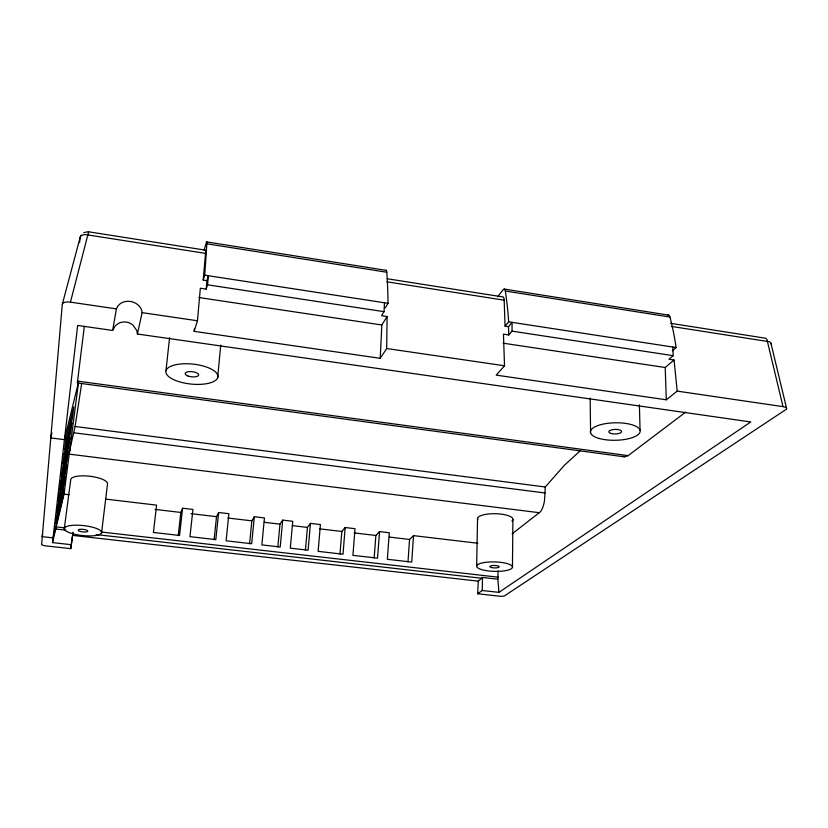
<?xml version="1.0" encoding="UTF-8"?>
<svg xmlns="http://www.w3.org/2000/svg" width="828" height="828" viewBox="0 0 828 828"><rect width="100%" height="100%" fill="white"/><g stroke="black" fill="none" stroke-linecap="round" stroke-linejoin="round"><path stroke-width="1.24" d="M512.449 567.459A17.947 4.73 1.5 0 0 486.957 562.171A17.947 4.73 1.5 0 0 484.318 570.275A17.947 4.73 1.5 0 0 512.449 567.459L512.894 519.756M508.785 334.967L512.025 331.148L512.108 322.361L508.485 326.698L508.785 334.967L503.445 334.15L504.521 365.79L496.21 375.136L666.302 399.8L677.2 391.116L783.019 406.631A7.255 2.546 -3.7 0 1 786.486 409.177L504.376 595.932A4.44 1.087 1.5 0 1 499.356 596.181L477.642 593.769L478.346 581.163L482.507 577.447L497.856 579.186L498.942 592.362L482.279 590.499L477.642 593.769M194.394 328.819L194.135 331.345L380.238 358.327L386.686 348.516L387.1 316.524L381.563 315.685L384.026 311.67L384.451 302.769M512.159 533.812L540.115 512.035A20.586 7.607 -88.8 0 0 543.054 506.581A20.162 7.452 -88.8 0 0 544.514 500.557L545.269 486.988L564.344 465.326L580.055 450.929M482.279 590.499L482.507 577.447M476.669 565.928L477.57 518.297M380.238 358.327L381.832 324.98L387.1 316.524M407.997 561.912L409.549 539.452L413.534 535.633L477.756 543.251M413.534 535.633L411.733 562.077L387.349 559.283L389.284 532.756L379.534 531.597L375.86 535.478L374.163 558.031M379.534 531.597L377.547 558.155L352.914 555.34L355.026 528.688L345.172 527.519L341.829 531.462L339.977 554.118M345.172 527.519L343.009 554.201L318.118 551.345L320.415 524.579L310.459 523.399L307.436 527.405L305.439 550.165M81.247 235.214A7.721 6.717 12.4 0 0 80.14 237.429L62.297 304.269L41.607 544.576A4.823 1.221 6.4 0 0 46.089 545.921L70.784 548.654L73.061 532.238M194.135 331.345L197.447 320.767L200.345 288.237L206.193 289.117L207.528 284.811L208.439 275.745L206.928 280.63L203.191 280.061L205.541 253.378A7.462 0.569 -81.9 0 0 205.447 250.159L88.637 231.799L70.442 302.148A7.876 3.25 8.8 0 0 62.752 303.327L62.297 304.269M206.193 289.117L206.928 280.63M310.459 523.399L308.109 550.196L290.307 548.157L292.75 521.298L282.71 520.108L279.957 524.155L277.835 546.997M84.332 326.398L77.335 382.95L624.333 456.818L628.152 455.628L685.719 412.096M282.71 520.108L280.216 546.997L261.865 544.896L264.453 517.935L254.331 516.734L251.847 520.843L249.601 543.768M217.65 377.827A26.165 10.029 6 0 0 182.181 363.854A26.165 10.029 6 0 0 175.784 380.549A26.165 10.029 6 0 0 217.65 377.827L220.724 345.1M254.331 516.734L251.691 543.737L226.106 540.798L228.88 513.712L218.644 512.501L216.522 516.672L214.11 539.701M79.602 242.563L80.14 237.429A7.731 4.264 16.3 0 1 88.161 234.976L205.541 253.378M218.644 512.501L215.818 539.618L189.964 536.658L192.934 509.448L182.584 508.226L180.814 512.46L178.237 535.592M88.555 232.627L88.637 231.799M165.983 370.665L169.564 337.752M182.584 508.226L179.562 535.468L153.418 532.466L156.595 505.142L105.87 499.118M71.446 544.71L52.506 542.599L77.656 325.435L112.629 330.455L115.382 325.714L118.311 323.479A12.606 11.892 16.1 0 1 132.594 324.721L136.744 330.403L137.427 334.015L750.779 421.959L498.942 592.362M101.575 532.735A18.765 4.999 6.2 0 0 74.655 525.221A18.765 4.999 6.2 0 0 72.626 533.708A18.765 4.999 6.2 0 0 101.575 532.735L107.505 484.038A18.506 5.548 6.6 0 0 90.138 476.276A18.506 5.548 6.6 0 0 70.753 479.588L64.305 528.502M68.683 447.368L69.945 437.391L62.514 467.851L61.386 477.29L68.683 447.368L66.292 446.851M52.506 542.599L64.025 494.15L78.515 382.319M70.784 548.654L72.367 536.575M81.651 383.623L75.1 426.482L71.839 440.734A21.621 0.714 -77 0 0 69.883 450.163M72.895 533.087L72.522 535.374L478.346 581.163M112.629 330.455L116.417 308.885L117.969 305.884L120.236 303.7A13.093 10.971 12.3 0 1 138.079 304.932A13.269 11.116 12.2 0 1 142.106 312.653L137.427 334.015M497.856 579.186L498.063 570.865M64.48 490.642L53.054 537.858L42.052 536.627L42.663 534.143M78.205 383.571L64.429 439.658L50.653 437.909L51.905 432.92M204.143 250.097L206.286 242.707A7.473 0.569 -81.9 0 1 206.793 243.774A233.237 16.136 -82.4 0 1 204.671 275.165L203.191 280.061M385.237 307.871L388.021 303.317A227.638 42.642 -82.5 0 0 386.779 272.246A7.276 1.501 -81 0 0 385.6 270.539M497.618 296.786L503.124 289.717A7.152 2.091 -80.3 0 1 505.318 291.001L669.945 317.052A218.768 81.931 -82.5 0 1 676.114 347.543L672.367 350.782M508.485 326.698L505.07 326.17L508.671 321.833A223.933 59.45 -82.5 0 0 505.318 291.001M672.853 347.046L673.164 355.667L668.993 359.238L674.054 360.004L677.2 391.116M503.072 343.175L665.205 367.508L674.054 360.004M83.69 232.689L87.923 231.726M56.242 526.887L65.236 527.912M101.223 532.011L498.321 577.199M55.786 529.02L65.754 530.148M96.172 534.567L482.238 578.327M64.025 494.15L69.097 494.751M155.074 509.417L180.814 512.46M191.051 513.67L216.522 516.672M227.907 518.017L251.847 520.843M264.287 522.313L279.957 524.155M292.408 525.625L307.436 527.405M319.753 528.854L341.829 531.462M354.146 532.911L375.86 535.478M389.315 537.061L409.549 539.452M539.39 512.708L69.21 454.137L69.324 453.33A22.066 0.735 -77 0 1 69.883 450.153M73.64 432.754L545.176 492.991M75.1 426.482L545.269 486.988M77.377 381.108L628.152 455.628M70.442 302.148L116.417 308.885M142.106 312.653L197.447 320.767M386.686 348.516L504.521 365.79M198.875 297.521L381.832 324.98M207.528 284.811L384.026 311.67M512.025 331.148L673.164 355.667M204.671 275.165L388.021 303.317M508.671 321.833L676.114 347.543M386.862 281.799L504.169 300.191L505.07 326.17M671.394 326.408L767.411 341.457A7.141 3.084 -13.2 0 1 770.92 343.899M206.741 241.921L386.241 270.373M504.48 289.107L668.703 315.137M206.793 243.774L386.779 272.246M387.204 278.746L502.71 296.91A7.141 2.091 -80.4 0 1 504.169 300.191M670.535 323.293L764.855 338.124A6.852 3.312 -78.7 0 1 767.411 341.457L783.019 406.631M622.594 456.269L624.333 456.818M770.94 343.278L786.6 408.359M665.205 367.508L666.302 399.8M639.392 404.871L640.065 430.332M590.157 398.092L590.592 433.023M477.891 519.663A17.719 5.247 1.2 0 1 496.541 513.753A17.719 5.247 1.2 0 1 511.901 521.071M667.523 315.209A6.966 2.867 -79.3 0 1 669.945 317.052M56.78 516.134L55.88 523.7L62.462 496.489L63.477 488.479L56.78 516.134M58.095 505.049L57.142 513.029L63.901 485.187L64.967 476.742L58.095 505.049M59.481 493.343L58.488 501.768L65.402 473.264L66.53 464.353L59.481 493.343M60.951 480.954L59.895 489.876L66.996 460.678L68.196 451.25L60.951 480.954M64.17 453.941L62.98 463.959L70.473 433.282L71.808 422.694L64.17 453.941M65.919 439.15L64.656 449.811L72.367 418.326L73.785 407.076L65.919 439.15M611.126 433.51A6.469 2.277 -1.1 0 0 621.59 431.926A6.469 2.277 -1.1 0 0 612.896 429.587A6.469 2.277 -1.1 0 0 611.126 433.51M187.801 375.953A6.8 2.608 6 0 0 198.627 375.187A6.8 2.608 6 0 0 189.312 371.596A6.8 2.608 6 0 0 187.801 375.953M599.348 438.519A24.892 8.746 -1.1 0 0 639.806 432.62A24.892 8.746 -1.1 0 0 606.696 423.47A24.892 8.746 -1.1 0 0 599.348 438.519M491.48 567.542A4.668 1.232 1.5 0 0 499.129 567.035A4.668 1.232 1.5 0 0 493.043 565.483A4.668 1.232 1.5 0 0 491.48 567.542M80.337 531.452A4.875 1.304 6.2 0 0 87.83 531.172A4.875 1.304 6.2 0 0 80.792 529.237A4.875 1.304 6.2 0 0 80.337 531.452"/></g></svg>
